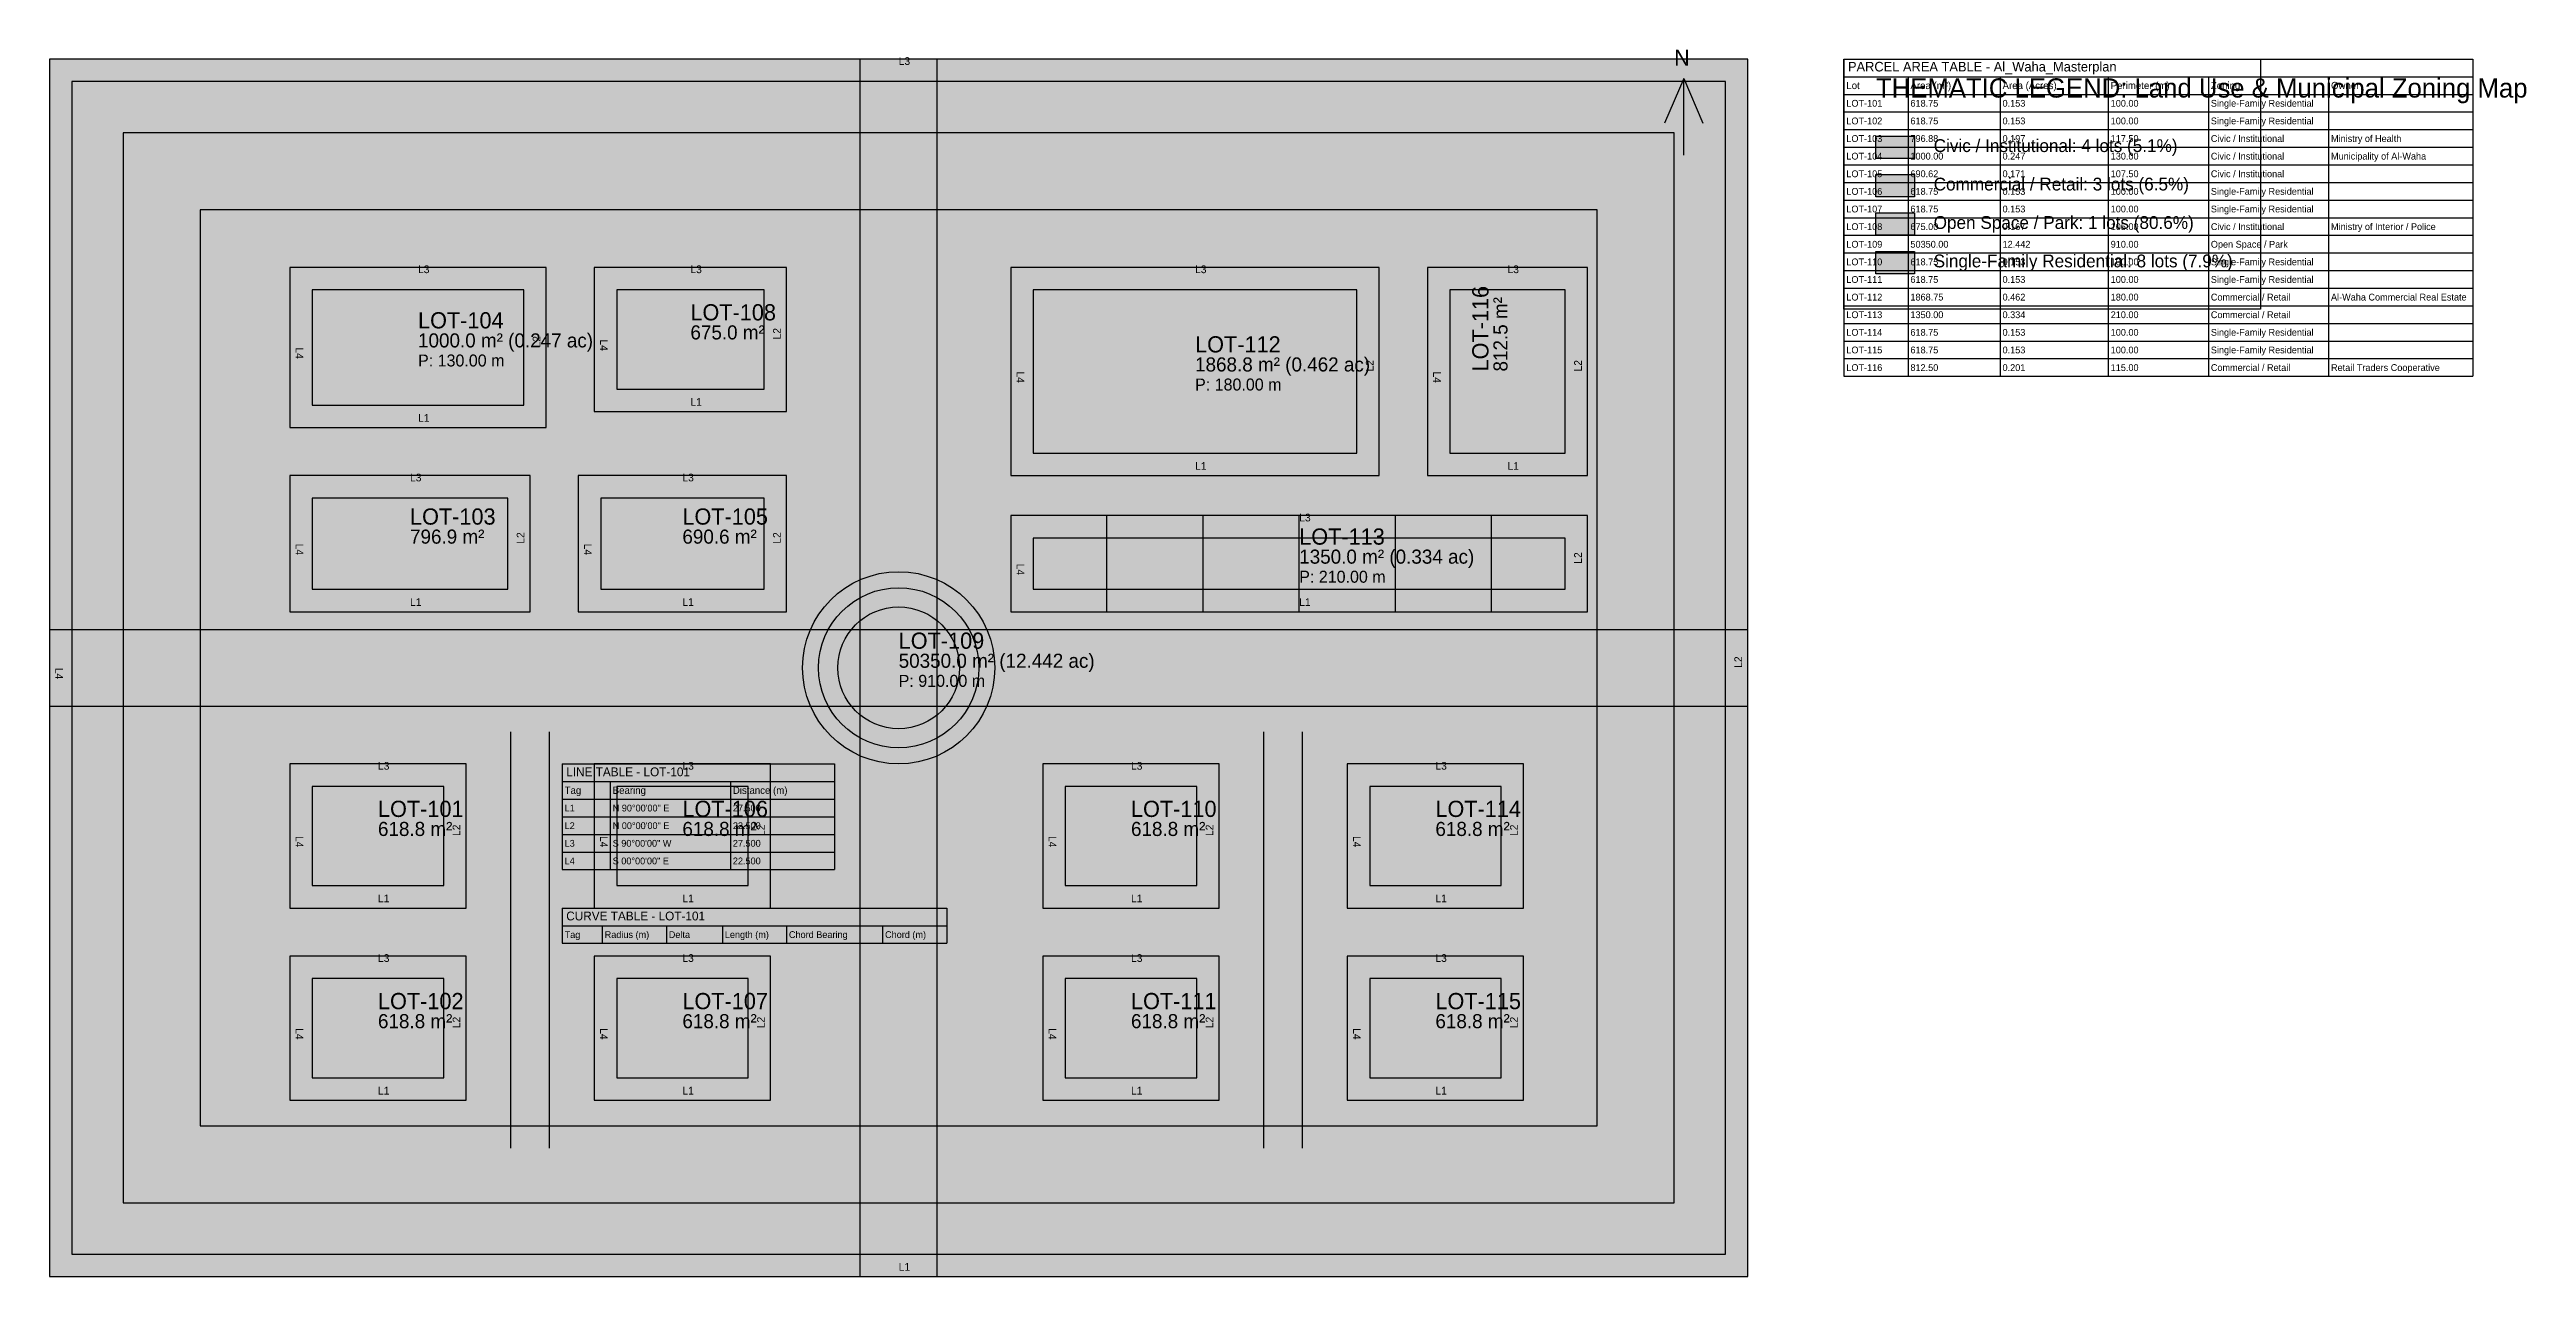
# Model space of a CAD drawing. Header units: metres. Extents: x 0 to 386, y 0 to 192.
import ezdxf

# ---------------------------------------------------------------- set-up
doc = ezdxf.new("R2010")
doc.units = ezdxf.units.M
for name, color, linetype in [('PC-PARCEL', 7, 'Continuous'), ('PC-PARCEL-LABEL', 7, 'Continuous'), ('PC-SEGMENT-LABEL', 7, 'Continuous'), ('PC-SETBACK', 7, 'Continuous'), ('PC-TABLE', 7, 'Continuous'), ('PC-THEMATIC-HATCH', 7, 'Continuous'), ('PC-THEMATIC-LEGEND', 7, 'Continuous')]:
    doc.layers.add(name, color=color, linetype=linetype)

msp = doc.modelspace()

# ---------------------------------------------------------------- hatches: boundary and pattern name
at = {"layer": 'PC-THEMATIC-HATCH', "true_color": 0x55cd7d}
msp.add_hatch(color=0, dxfattribs=at).paths.add_polyline_path([(0, 0), (265, 0), (265, 190), (0, 190)])
at = {"layer": 'PC-THEMATIC-HATCH', "true_color": 0x4691f5}
for points in [[(37.5, 132.5), (77.5, 132.5), (77.5, 157.5), (37.5, 157.5)], [(85, 135), (115, 135), (115, 157.5), (85, 157.5)], [(37.5, 103.75), (75, 103.75), (75, 125), (37.5, 125)], [(82.5, 103.75), (115, 103.75), (115, 125), (82.5, 125)]]:
    msp.add_hatch(color=0, dxfattribs=at).paths.add_polyline_path(points)
at = {"layer": 'PC-THEMATIC-HATCH', "true_color": 0xf05050}
for points in [[(150, 125), (207.5, 125), (207.5, 157.5), (150, 157.5)], [(215, 125), (240, 125), (240, 157.5), (215, 157.5)], [(150, 103.75), (240, 103.75), (240, 118.75), (150, 118.75)]]:
    msp.add_hatch(color=0, dxfattribs=at).paths.add_polyline_path(points)
at = {"layer": 'PC-THEMATIC-HATCH', "true_color": 0xffdf6e}
for points in [[(37.5, 57.5), (65, 57.5), (65, 80), (37.5, 80)], [(85, 57.5), (112.5, 57.5), (112.5, 80), (85, 80)], [(155, 57.5), (182.5, 57.5), (182.5, 80), (155, 80)], [(202.5, 57.5), (230, 57.5), (230, 80), (202.5, 80)], [(37.5, 27.5), (65, 27.5), (65, 50), (37.5, 50)], [(85, 27.5), (112.5, 27.5), (112.5, 50), (85, 50)], [(155, 27.5), (182.5, 27.5), (182.5, 50), (155, 50)], [(202.5, 27.5), (230, 27.5), (230, 50), (202.5, 50)]]:
    msp.add_hatch(color=0, dxfattribs=at).paths.add_polyline_path(points)
at = {"layer": 'PC-THEMATIC-LEGEND', "true_color": 0x4691f5}
msp.add_hatch(color=0, dxfattribs=at).paths.add_polyline_path([(285, 178), (291, 178), (291, 174.5), (285, 174.5)])
at = {"layer": 'PC-THEMATIC-LEGEND', "true_color": 0xf05050}
msp.add_hatch(color=0, dxfattribs=at).paths.add_polyline_path([(285, 172), (291, 172), (291, 168.5), (285, 168.5)])
at = {"layer": 'PC-THEMATIC-LEGEND', "true_color": 0x55cd7d}
msp.add_hatch(color=0, dxfattribs=at).paths.add_polyline_path([(285, 166), (291, 166), (291, 162.5), (285, 162.5)])
at = {"layer": 'PC-THEMATIC-LEGEND', "true_color": 0xffdf6e}
msp.add_hatch(color=0, dxfattribs=at).paths.add_polyline_path([(285, 160), (291, 160), (291, 156.5), (285, 156.5)])

# ---------------------------------------------------------------- linework, layer by layer
for p, q in [((126.5, 0), (126.5, 190)), ((138.5, 0), (138.5, 190)), ((255, 187), (252, 180)), ((255, 175), (255, 187)), ((255, 187), (258, 180)), ((253.5, 178.5), (11.5, 178.5)), ((11.5, 178.5), (11.5, 11.5)), ((253.5, 11.5), (253.5, 178.5)), ((241.5, 166.5), (23.5, 166.5)), ((23.5, 166.5), (23.5, 23.5)), ((241.5, 23.5), (241.5, 166.5)), ((165, 103.75), (165, 118.75)), ((180, 103.75), (180, 118.75)), ((195, 103.75), (195, 118.75)), ((210, 103.75), (210, 118.75)), ((225, 103.75), (225, 118.75)), ((0, 101), (265, 101)), ((0, 89), (265, 89)), ((72, 20), (72, 85)), ((78, 20), (78, 85)), ((189.5, 20), (189.5, 85)), ((195.5, 20), (195.5, 85)), ((23.5, 23.5), (241.5, 23.5)), ((11.5, 11.5), (253.5, 11.5))]:
    msp.add_line(p, q)
for radius in [15, 12.5, 9.5]:
    msp.add_circle((132.5, 95), radius)
at = {"layer": 'PC-PARCEL'}
for points in [[(0, 0), (265, 0), (265, 190), (0, 190)], [(37.5, 132.5), (77.5, 132.5), (77.5, 157.5), (37.5, 157.5)], [(85, 135), (115, 135), (115, 157.5), (85, 157.5)], [(150, 125), (207.5, 125), (207.5, 157.5), (150, 157.5)], [(215, 125), (240, 125), (240, 157.5), (215, 157.5)], [(37.5, 103.75), (75, 103.75), (75, 125), (37.5, 125)], [(82.5, 103.75), (115, 103.75), (115, 125), (82.5, 125)], [(150, 103.75), (240, 103.75), (240, 118.75), (150, 118.75)], [(37.5, 57.5), (65, 57.5), (65, 80), (37.5, 80)], [(85, 57.5), (112.5, 57.5), (112.5, 80), (85, 80)], [(155, 57.5), (182.5, 57.5), (182.5, 80), (155, 80)], [(202.5, 57.5), (230, 57.5), (230, 80), (202.5, 80)], [(37.5, 27.5), (65, 27.5), (65, 50), (37.5, 50)], [(85, 27.5), (112.5, 27.5), (112.5, 50), (85, 50)], [(155, 27.5), (182.5, 27.5), (182.5, 50), (155, 50)], [(202.5, 27.5), (230, 27.5), (230, 50), (202.5, 50)]]:
    msp.add_lwpolyline(points, close=True, dxfattribs=at)
at = {"layer": 'PC-SETBACK'}
for points in [[(261.5, 3.5), (261.5, 186.5), (3.5, 186.5), (3.5, 3.5)], [(74, 136), (74, 154), (41, 154), (41, 136)], [(111.5, 138.5), (111.5, 154), (88.5, 154), (88.5, 138.5)], [(204, 128.5), (204, 154), (153.5, 154), (153.5, 128.5)], [(236.5, 128.5), (236.5, 154), (218.5, 154), (218.5, 128.5)], [(71.5, 107.25), (71.5, 121.5), (41, 121.5), (41, 107.25)], [(111.5, 107.25), (111.5, 121.5), (86, 121.5), (86, 107.25)], [(236.5, 107.25), (236.5, 115.25), (153.5, 115.25), (153.5, 107.25)], [(61.5, 61), (61.5, 76.5), (41, 76.5), (41, 61)], [(109, 61), (109, 76.5), (88.5, 76.5), (88.5, 61)], [(179, 61), (179, 76.5), (158.5, 76.5), (158.5, 61)], [(226.5, 61), (226.5, 76.5), (206, 76.5), (206, 61)], [(61.5, 31), (61.5, 46.5), (41, 46.5), (41, 31)], [(109, 31), (109, 46.5), (88.5, 46.5), (88.5, 31)], [(179, 31), (179, 46.5), (158.5, 46.5), (158.5, 31)], [(226.5, 31), (226.5, 46.5), (206, 46.5), (206, 31)]]:
    msp.add_lwpolyline(points, close=True, dxfattribs=at)
at = {"layer": 'PC-TABLE'}
for p, q in [((280, 190), (378.125, 190)), ((280, 190), (280, 140.5)), ((378.125, 190), (378.125, 140.5)), ((280, 187.25), (378.125, 187.25)), ((290, 187.25), (290, 140.5)), ((304.375, 187.25), (304.375, 140.5)), ((321.25, 187.25), (321.25, 140.5)), ((336.875, 187.25), (336.875, 140.5)), ((355.625, 187.25), (355.625, 140.5)), ((378.125, 187.25), (378.125, 140.5)), ((280, 184.5), (378.125, 184.5)), ((280, 181.75), (378.125, 181.75)), ((280, 179), (378.125, 179)), ((280, 176.25), (378.125, 176.25)), ((280, 173.5), (378.125, 173.5)), ((280, 170.75), (378.125, 170.75)), ((280, 168), (378.125, 168)), ((280, 165.25), (378.125, 165.25)), ((280, 162.5), (378.125, 162.5)), ((280, 159.75), (378.125, 159.75)), ((280, 157), (378.125, 157)), ((280, 154.25), (378.125, 154.25)), ((280, 151.5), (378.125, 151.5)), ((280, 148.75), (378.125, 148.75)), ((280, 146), (378.125, 146)), ((280, 143.25), (378.125, 143.25)), ((280, 140.5), (378.125, 140.5)), ((80, 80), (122.5, 80)), ((80, 80), (80, 63.5)), ((122.5, 80), (122.5, 63.5)), ((80, 77.25), (122.5, 77.25)), ((80, 74.5), (122.5, 74.5)), ((87.5, 77.25), (87.5, 63.5)), ((106.25, 77.25), (106.25, 63.5)), ((80, 71.75), (122.5, 71.75)), ((80, 69), (122.5, 69)), ((80, 66.25), (122.5, 66.25)), ((80, 63.5), (122.5, 63.5)), ((80, 57.5), (140, 57.5)), ((80, 57.5), (80, 52)), ((80, 54.75), (140, 54.75)), ((86.25, 54.75), (86.25, 52)), ((96.25, 54.75), (96.25, 52)), ((105, 54.75), (105, 52)), ((115, 54.75), (115, 52)), ((130, 54.75), (130, 52)), ((140, 57.5), (140, 52)), ((80, 52), (140, 52))]:
    msp.add_line(p, q, dxfattribs=at)
at = {"layer": 'PC-THEMATIC-LEGEND', "color": 0, "true_color": 0xc8c8c8}
msp.add_lwpolyline([(280, 190), (345, 190), (345, 151), (280, 151)], close=True, dxfattribs=at)
at = {"layer": 'PC-THEMATIC-LEGEND', "color": 0, "true_color": 0xffffff}
for points in [[(285, 178), (291, 178), (291, 174.5), (285, 174.5)], [(285, 172), (291, 172), (291, 168.5), (285, 168.5)], [(285, 166), (291, 166), (291, 162.5), (285, 162.5)], [(285, 160), (291, 160), (291, 156.5), (285, 156.5)]]:
    msp.add_lwpolyline(points, close=True, dxfattribs=at)

# ---------------------------------------------------------------- texts
msp.add_text('N', height=2.5).set_placement((253.5, 189))
at = {"layer": 'PC-PARCEL-LABEL'}
for s, height, p in [('LOT-108', 2.53, (100, 149.22)), ('1000.0 m² (0.247 ac)', 2.2, (57.5, 145)), ('LOT-104', 2.53, (57.5, 147.97)), ('675.0 m²', 2.2, (100, 146.25)), ('P: 130.00 m', 1.87, (57.5, 142.03)), ('1868.8 m² (0.462 ac)', 2.2, (178.75, 141.25)), ('LOT-112', 2.53, (178.75, 144.22)), ('P: 180.00 m', 1.87, (178.75, 138.28)), ('LOT-103', 2.53, (56.25, 117.345)), ('LOT-105', 2.53, (98.75, 117.345)), ('796.9 m²', 2.2, (56.25, 114.375)), ('690.6 m²', 2.2, (98.75, 114.375)), ('LOT-113', 2.53, (195, 114.22)), ('1350.0 m² (0.334 ac)', 2.2, (195, 111.25)), ('P: 210.00 m', 1.87, (195, 108.28)), ('LOT-109', 2.53, (132.5, 97.97)), ('50350.0 m² (12.442 ac)', 2.2, (132.5, 95)), ('P: 910.00 m', 1.87, (132.5, 92.03)), ('LOT-101', 2.53, (51.25, 71.72)), ('LOT-106', 2.53, (98.75, 71.72)), ('LOT-110', 2.53, (168.75, 71.72)), ('LOT-114', 2.53, (216.25, 71.72)), ('618.8 m²', 2.2, (51.25, 68.75)), ('618.8 m²', 2.2, (98.75, 68.75)), ('618.8 m²', 2.2, (168.75, 68.75)), ('618.8 m²', 2.2, (216.25, 68.75)), ('LOT-102', 2.53, (51.25, 41.72)), ('LOT-107', 2.53, (98.75, 41.72)), ('LOT-111', 2.53, (168.75, 41.72)), ('LOT-115', 2.53, (216.25, 41.72)), ('618.8 m²', 2.2, (51.25, 38.75)), ('618.8 m²', 2.2, (98.75, 38.75)), ('618.8 m²', 2.2, (168.75, 38.75)), ('618.8 m²', 2.2, (216.25, 38.75))]:
    msp.add_text(s, height=height, dxfattribs=at).set_placement(p)
for s, height, p in [('LOT-116', 2.53, (224.53, 141.25)), ('812.5 m²', 2.2, (227.5, 141.25))]:
    msp.add_text(s, height=height, rotation=90, dxfattribs=at).set_placement(p)
at = {"layer": 'PC-SEGMENT-LABEL'}
for s, rotation, p in [('L3', 360, (132.5, 189.1)), ('L3', 360, (57.5, 156.6)), ('L3', 360, (100, 156.6)), ('L3', 360, (178.75, 156.6)), ('L3', 360, (227.5, 156.6)), ('L2', 90, (114.1, 146.25)), ('L4', -90, (38.4, 145)), ('L2', 90, (76.6, 145)), ('L4', -90, (85.9, 146.25)), ('L4', -90, (150.9, 141.25)), ('L2', 90, (206.6, 141.25)), ('L4', -90, (215.9, 141.25)), ('L2', 90, (239.1, 141.25)), ('L3', 360, (56.25, 124.1)), ('L3', 360, (98.75, 124.1)), ('L2', 90, (74.1, 114.375)), ('L2', 90, (114.1, 114.375)), ('L3', 360, (195, 117.85)), ('L4', -90, (38.4, 114.375)), ('L4', -90, (83.4, 114.375)), ('L2', 90, (239.1, 111.25)), ('L4', -90, (150.9, 111.25)), ('L2', 90, (264.1, 95)), ('L4', -90, (0.9, 95)), ('L3', 360, (51.25, 79.1)), ('L3', 360, (98.75, 79.1)), ('L3', 360, (168.75, 79.1)), ('L3', 360, (216.25, 79.1)), ('L2', 90, (64.1, 68.75)), ('L2', 90, (111.6, 68.75)), ('L2', 90, (181.6, 68.75)), ('L2', 90, (229.1, 68.75)), ('L4', -90, (38.4, 68.75)), ('L4', -90, (85.9, 68.75)), ('L4', -90, (155.9, 68.75)), ('L4', -90, (203.4, 68.75)), ('L3', 360, (51.25, 49.1)), ('L3', 360, (98.75, 49.1)), ('L3', 360, (168.75, 49.1)), ('L3', 360, (216.25, 49.1)), ('L2', 90, (64.1, 38.75)), ('L2', 90, (111.6, 38.75)), ('L2', 90, (181.6, 38.75)), ('L2', 90, (229.1, 38.75)), ('L4', -90, (38.4, 38.75)), ('L4', -90, (85.9, 38.75)), ('L4', -90, (155.9, 38.75)), ('L4', -90, (203.4, 38.75))]:
    msp.add_text(s, height=1.2, rotation=rotation, dxfattribs=at).set_placement(p)
for p in [(100, 135.9), (57.5, 133.4), (178.75, 125.9), (227.5, 125.9), (56.25, 104.65), (98.75, 104.65), (195, 104.65), (51.25, 58.4), (98.75, 58.4), (168.75, 58.4), (216.25, 58.4), (51.25, 28.4), (98.75, 28.4), (168.75, 28.4), (216.25, 28.4), (132.5, 0.9)]:
    msp.add_text('L1', height=1.2, dxfattribs=at).set_placement(p)
at = {"layer": 'PC-TABLE'}
for s, height, p in [('PARCEL AREA TABLE - Al_Waha_Masterplan', 1.5, (280.625, 188.075)), ('Lot', 1.125, (280.375, 185.325)), ('Area (m²)', 1.125, (290.375, 185.325)), ('Area (Acres)', 1.125, (304.75, 185.325)), ('Perimeter (m)', 1.125, (321.625, 185.325)), ('Zoning', 1.125, (337.25, 185.325)), ('Owner', 1.125, (356, 185.325)), ('LOT-101', 1.0625, (280.375, 182.575)), ('618.75', 1.0625, (290.375, 182.575)), ('0.153', 1.0625, (304.75, 182.575)), ('100.00', 1.0625, (321.625, 182.575)), ('Single-Family Residential', 1.0625, (337.25, 182.575)), ('LOT-102', 1.0625, (280.375, 179.825)), ('LOT-103', 1.0625, (280.375, 177.075)), ('618.75', 1.0625, (290.375, 179.825)), ('796.88', 1.0625, (290.375, 177.075)), ('0.153', 1.0625, (304.75, 179.825)), ('0.197', 1.0625, (304.75, 177.075)), ('100.00', 1.0625, (321.625, 179.825)), ('117.50', 1.0625, (321.625, 177.075)), ('Single-Family Residential', 1.0625, (337.25, 179.825)), ('Civic / Institutional', 1.0625, (337.25, 177.075)), ('Ministry of Health', 1.0625, (356, 177.075)), ('LOT-104', 1.0625, (280.375, 174.325)), ('1000.00', 1.0625, (290.375, 174.325)), ('0.247', 1.0625, (304.75, 174.325)), ('130.00', 1.0625, (321.625, 174.325)), ('Civic / Institutional', 1.0625, (337.25, 174.325)), ('Municipality of Al-Waha', 1.0625, (356, 174.325)), ('LOT-105', 1.0625, (280.375, 171.575)), ('690.62', 1.0625, (290.375, 171.575)), ('0.171', 1.0625, (304.75, 171.575)), ('107.50', 1.0625, (321.625, 171.575)), ('Civic / Institutional', 1.0625, (337.25, 171.575)), ('LOT-106', 1.0625, (280.375, 168.825)), ('LOT-107', 1.0625, (280.375, 166.075)), ('618.75', 1.0625, (290.375, 168.825)), ('618.75', 1.0625, (290.375, 166.075)), ('0.153', 1.0625, (304.75, 168.825)), ('0.153', 1.0625, (304.75, 166.075)), ('100.00', 1.0625, (321.625, 168.825)), ('100.00', 1.0625, (321.625, 166.075)), ('Single-Family Residential', 1.0625, (337.25, 168.825)), ('Single-Family Residential', 1.0625, (337.25, 166.075)), ('LOT-108', 1.0625, (280.375, 163.325)), ('675.00', 1.0625, (290.375, 163.325)), ('0.167', 1.0625, (304.75, 163.325)), ('105.00', 1.0625, (321.625, 163.325)), ('Civic / Institutional', 1.0625, (337.25, 163.325)), ('Ministry of Interior / Police', 1.0625, (356, 163.325)), ('LOT-109', 1.0625, (280.375, 160.575)), ('LOT-110', 1.0625, (280.375, 157.825)), ('50350.00', 1.0625, (290.375, 160.575)), ('618.75', 1.0625, (290.375, 157.825)), ('0.153', 1.0625, (304.75, 157.825)), ('12.442', 1.0625, (304.75, 160.575)), ('910.00', 1.0625, (321.625, 160.575)), ('100.00', 1.0625, (321.625, 157.825)), ('Single-Family Residential', 1.0625, (337.25, 157.825)), ('Open Space / Park', 1.0625, (337.25, 160.575)), ('LOT-111', 1.0625, (280.375, 155.075)), ('618.75', 1.0625, (290.375, 155.075)), ('0.153', 1.0625, (304.75, 155.075)), ('100.00', 1.0625, (321.625, 155.075)), ('Single-Family Residential', 1.0625, (337.25, 155.075)), ('LOT-112', 1.0625, (280.375, 152.325)), ('1868.75', 1.0625, (290.375, 152.325)), ('0.462', 1.0625, (304.75, 152.325)), ('180.00', 1.0625, (321.625, 152.325)), ('Commercial / Retail', 1.0625, (337.25, 152.325)), ('Al-Waha Commercial Real Estate', 1.0625, (356, 152.325)), ('LOT-113', 1.0625, (280.375, 149.575)), ('LOT-114', 1.0625, (280.375, 146.825)), ('618.75', 1.0625, (290.375, 146.825)), ('1350.00', 1.0625, (290.375, 149.575)), ('0.334', 1.0625, (304.75, 149.575)), ('0.153', 1.0625, (304.75, 146.825)), ('210.00', 1.0625, (321.625, 149.575)), ('100.00', 1.0625, (321.625, 146.825)), ('Single-Family Residential', 1.0625, (337.25, 146.825)), ('Commercial / Retail', 1.0625, (337.25, 149.575)), ('LOT-115', 1.0625, (280.375, 144.075)), ('618.75', 1.0625, (290.375, 144.075)), ('0.153', 1.0625, (304.75, 144.075)), ('100.00', 1.0625, (321.625, 144.075)), ('Single-Family Residential', 1.0625, (337.25, 144.075)), ('LOT-116', 1.0625, (280.375, 141.325)), ('812.50', 1.0625, (290.375, 141.325)), ('0.201', 1.0625, (304.75, 141.325)), ('115.00', 1.0625, (321.625, 141.325)), ('Commercial / Retail', 1.0625, (337.25, 141.325)), ('Retail Traders Cooperative', 1.0625, (356, 141.325)), ('LINE TABLE - LOT-101', 1.375, (80.625, 78.075)), ('Tag', 1.125, (80.375, 75.325)), ('L1', 1.0625, (80.375, 72.575)), ('N 90°00\'00" E', 1.0625, (87.875, 72.575)), ('Bearing', 1.125, (87.875, 75.325)), ('27.500', 1.0625, (106.625, 72.575)), ('Distance (m)', 1.125, (106.625, 75.325)), ('L2', 1.0625, (80.375, 69.825)), ('N 00°00\'00" E', 1.0625, (87.875, 69.825)), ('22.500', 1.0625, (106.625, 69.825)), ('L3', 1.0625, (80.375, 67.075)), ('S 90°00\'00" W', 1.0625, (87.875, 67.075)), ('27.500', 1.0625, (106.625, 67.075)), ('L4', 1.0625, (80.375, 64.325)), ('S 00°00\'00" E', 1.0625, (87.875, 64.325)), ('22.500', 1.0625, (106.625, 64.325)), ('CURVE TABLE - LOT-101', 1.375, (80.625, 55.575)), ('Tag', 1.0625, (80.375, 52.825)), ('Radius (m)', 1.0625, (86.625, 52.825)), ('Delta', 1.0625, (96.625, 52.825)), ('Length (m)', 1.0625, (105.375, 52.825)), ('Chord Bearing', 1.0625, (115.375, 52.825)), ('Chord (m)', 1.0625, (130.375, 52.825))]:
    msp.add_text(s, height=height, dxfattribs=at).set_placement(p)
at = {"layer": 'PC-THEMATIC-LEGEND', "color": 0, "true_color": 0xffffff}
msp.add_text('THEMATIC LEGEND: Land Use & Municipal Zoning Map', height=3, dxfattribs=at).set_placement((285, 184))
at = {"layer": 'PC-THEMATIC-LEGEND', "color": 0, "true_color": 0xe6e6e6}
for s, p in [('Civic / Institutional: 4 lots (5.1%)', (294, 175.5)), ('Commercial / Retail: 3 lots (6.5%)', (294, 169.5)), ('Open Space / Park: 1 lots (80.6%)', (294, 163.5)), ('Single-Family Residential: 8 lots (7.9%)', (294, 157.5))]:
    msp.add_text(s, height=2, dxfattribs=at).set_placement(p)

doc.saveas('drawing.dxf')
